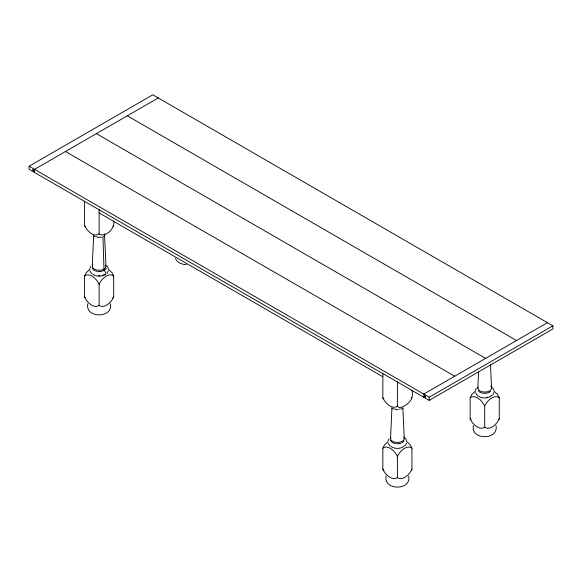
<?xml version="1.0" encoding="UTF-8"?>
<svg xmlns="http://www.w3.org/2000/svg" width="582" height="582" viewBox="0 0 582 582"><rect width="100%" height="100%" fill="white"/><g stroke="black" fill="none" stroke-linecap="round" stroke-linejoin="round"><path stroke-width="0.87" d="M92.247 266.309L93.666 235.739M390.522 438.515L391.941 407.946M477.822 388.114L478.579 371.927M87.817 303.731C84.739 318.609 113.505 318.609 110.427 303.731M386.092 475.938C383.014 490.815 411.78 490.815 408.702 475.938M473.392 425.537C470.314 440.414 499.08 440.414 496.002 425.537M89.846 268.397L90.712 266.585M108.398 270.892L107.001 273.322M388.121 440.603L388.987 438.792M406.673 443.098L405.276 445.528M475.421 390.202L476.287 388.39M493.973 392.697L492.576 395.127M84.572 275.948C89.664 271.998 97.216 279.389 99.122 284.343L99.122 305.346C94.029 309.289 86.478 301.905 84.572 296.944L84.572 275.948L86.267 272.682L89.897 269.197M113.672 221.044C115.636 228.013 105.357 238.169 99.122 233.942L99.122 209.404M99.122 284.343C101.028 279.389 108.579 271.998 113.672 275.948L113.672 296.944C111.766 301.905 104.214 309.289 99.122 305.346M397.397 477.553C402.489 481.496 410.041 474.112 411.947 469.157L411.947 448.155C406.854 444.212 399.303 451.596 397.397 456.55L397.397 477.553C392.304 481.496 384.753 474.112 382.847 469.157L382.847 448.155L384.542 444.888L388.172 441.411M411.947 390.551C413.918 396.946 410.194 402.955 404.672 405.734C402.664 406.862 399.041 408.855 397.397 406.149L397.397 381.85M484.697 427.152C489.789 431.095 497.341 423.711 499.247 418.749L499.247 397.753C494.147 393.803 486.603 401.194 484.697 406.149L484.697 427.152C479.604 431.095 472.053 423.711 470.147 418.749L470.147 397.753L471.842 394.487L475.472 391.002M106.077 268.899L106.39 268.36M99.122 233.942C94.029 237.885 86.478 230.501 84.572 225.54L84.572 201.241M113.672 225.54L113.046 226.333M113.672 296.944L112.61 298.02M397.397 406.149C392.304 410.092 384.753 402.708 382.847 397.753L382.847 373.215M411.947 397.753L411.321 398.539M382.847 448.155C387.947 444.204 395.491 451.596 397.397 456.55M411.947 469.157L411.321 469.943M470.147 397.753C475.247 393.803 482.791 401.194 484.697 406.149M499.247 418.749L498.621 419.542M403.1 408.062L400.991 409.131M29.1 166.212L152.775 94.808L552.9 325.818L552.9 328.968L429.225 400.372L29.1 169.362L29.1 166.212L429.225 397.222L552.9 325.818M158.231 97.958L34.556 169.362L34.556 170.417L32.738 169.362L32.738 170.417L34.556 171.464L34.556 172.512M547.444 322.668L423.769 394.072L423.769 395.127L425.588 396.175L425.588 397.222L423.769 396.175L423.769 397.222M101.872 237.165L97.398 237.376M100.068 271.612L98.176 271.612M398.263 409.677L395.673 409.583M397.397 443.855L398.343 443.819M186.422 264.577C182.042 264.672 177.241 262.671 175.408 258.459M95.528 236.925L93.418 235.856M393.803 409.131L391.693 408.062M127.312 115.811L516.525 340.521M96.394 133.664L485.606 358.374M65.475 151.516L454.688 376.227M99.122 212.939L382.847 376.75M490.844 386.419L491.594 386.914M471.209 419.826L470.147 418.749M383.473 398.539L383.909 398.823M383.473 469.943L383.909 470.227M108.347 269.197L111.977 272.682L113.672 275.948M493.922 391.002L497.552 394.487L499.247 397.753M406.622 441.411L410.252 444.888L411.947 448.155M477.8 395.993L475.421 392.697M491.113 386.157L491.965 387.299M389.875 445.848L388.121 443.098M91.6 273.642L89.846 270.892M85.198 226.333L84.572 225.54M85.198 297.737L84.572 296.944M492.576 387.772L493.973 390.202M405.276 438.173L406.673 440.603M107.001 265.967L108.398 268.397M382.847 397.753L383.123 398.183M382.847 469.157L383.123 469.587M490.488 364.739L491.572 388.114M402.853 407.946L404.272 438.515M104.578 235.739L105.997 266.309M102.949 237.027L103.982 269.11A0.757 0.436 60 0 1 104.52 270.041A0.757 0.436 60 0 1 103.982 270.346A2.575 1.484 60 0 1 105.786 273.22A2.575 1.484 60 0 1 104.454 274.748M429.225 397.222L429.225 400.372M103.305 274.893A6.875 3.965 0 0 1 102.556 275.184M100.017 275.679A6.875 3.965 0 0 1 98.227 275.679M104.498 233.891A2.575 1.484 60 0 1 103.392 236.336M105.473 269.066A6.875 3.965 0 0 1 105.073 269.531M104.571 269.961A6.875 3.965 0 0 1 100.017 271.481M97.347 271.379A6.875 3.965 0 0 1 95.688 270.979M94.939 270.695A6.875 3.965 0 0 1 93.673 269.961M93.171 269.531A6.875 3.965 0 0 1 92.487 268.571M105.757 265.283A6.875 3.965 0 0 1 98.671 270.266A6.875 3.965 0 0 1 92.771 264.788M105.211 274.442A7.675 4.43 0 0 1 92.48 273.962M97.063 236.809A5.369 3.099 0 0 1 96.437 236.627M404.206 437.999A6.875 3.965 0 0 1 396.946 442.473A6.875 3.965 0 0 1 390.762 437.489A2.575 1.484 60 0 0 390.718 437.999M403.748 436.995A6.875 3.965 0 0 1 404.032 437.489M404.032 440.778A6.875 3.965 0 0 1 401.58 442.902M400.831 443.186A6.875 3.965 0 0 1 398.292 443.688M396.502 443.688A6.875 3.965 0 0 1 391.948 442.167M391.446 441.738A6.875 3.965 0 0 1 391.046 441.272M390.762 440.778A6.875 3.965 0 0 1 390.587 440.268M400.081 408.833A5.369 3.099 0 0 1 399.456 409.015M395.338 409.015A5.369 3.099 0 0 1 394.712 408.833M404.483 445.645A7.675 4.43 0 0 1 397.899 448.373A7.675 4.43 0 0 1 390.755 446.168M491.506 387.597A6.875 3.965 0 0 1 484.246 392.072A6.875 3.965 0 0 1 478.062 387.088M490.648 391.337A6.875 3.965 0 0 1 482.922 393.185M482.071 393.017A6.875 3.965 0 0 1 479.837 392.152M479.248 391.766A6.875 3.965 0 0 1 478.346 390.871M491.783 395.243A7.675 4.43 0 0 1 478.608 396.247M487.323 397.215A6.875 3.965 0 0 1 486.472 397.382"/></g></svg>
